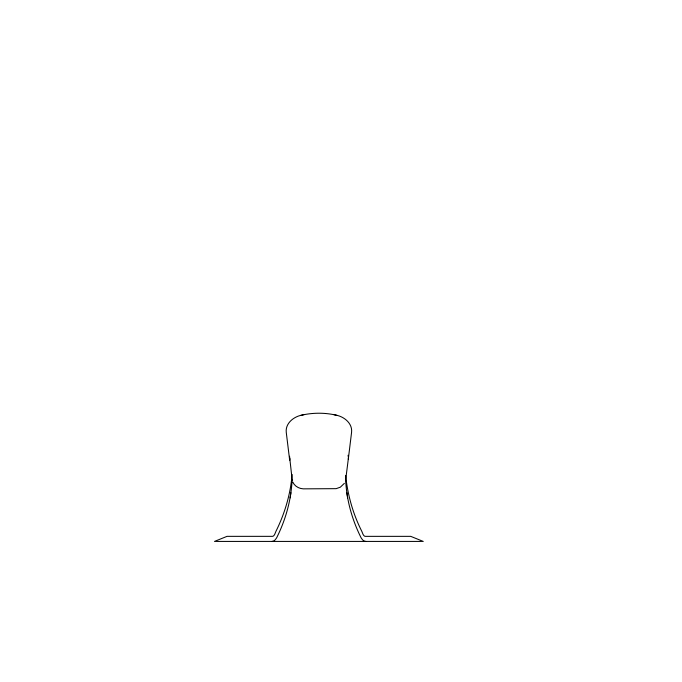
<?xml version="1.0" encoding="UTF-8"?>
<svg xmlns="http://www.w3.org/2000/svg" width="682" height="682" viewBox="0 0 682 682"><rect width="100%" height="100%" fill="white"/><g stroke="black" fill="none" stroke-linecap="round" stroke-linejoin="round"><path stroke-width="1.02" d="M289.543 456.267L292.228 480.375M345.603 480.375L348.459 457.741L348.067 455.261M348.297 459.216L351.58 432.294C352.585 423.241 343.924 416.497 335.757 415.082M292.109 479.42L291.939 483.257A8.823 0.58 90 0 0 291.845 483.836C290.506 502.08 285.383 519.906 277.361 536.35A14.126 6.914 -90 0 1 276.167 538.524L275.255 539.675A15.379 6.667 -90 0 1 273.917 540.877L272.075 541.423M290.14 497.886L290.89 492.711M344.367 483.35L340.335 487.195L336.141 488.662L303.243 488.849C298.921 488.619 294.598 486.181 292.817 482.114M302.075 415.082C293.908 416.497 285.247 423.241 286.252 432.294L289.543 459.216M302.782 414.92C314.044 412.542 325.877 412.644 337.061 415.389M300.771 415.389L303.959 414.639M365.671 541.423L363.83 540.877A15.379 6.667 90 0 1 362.492 539.675L361.579 538.524A14.126 6.914 90 0 1 360.386 536.35C352.372 519.906 347.24 502.08 345.902 483.836A8.823 0.58 -90 0 0 345.808 483.257L345.629 480.179M333.873 414.639L335.058 414.92M346.857 492.711L347.607 497.886M292.109 474.459C290.515 494.177 284.761 513.606 275.929 531.355L275.051 533.52A7.971 3.453 90 0 1 273.823 535.6L273.797 535.626A8.568 3.563 -90 0 1 272.357 536.342L227.029 536.35L214.498 541.423L423.249 541.423L410.717 536.35L365.39 536.35A8.568 3.563 90 0 1 363.949 535.634A7.971 3.453 90 0 1 362.696 533.529L361.818 531.355C352.961 513.896 347.658 494.8 345.629 475.422M289.773 458.244L289.773 460.231"/></g></svg>
